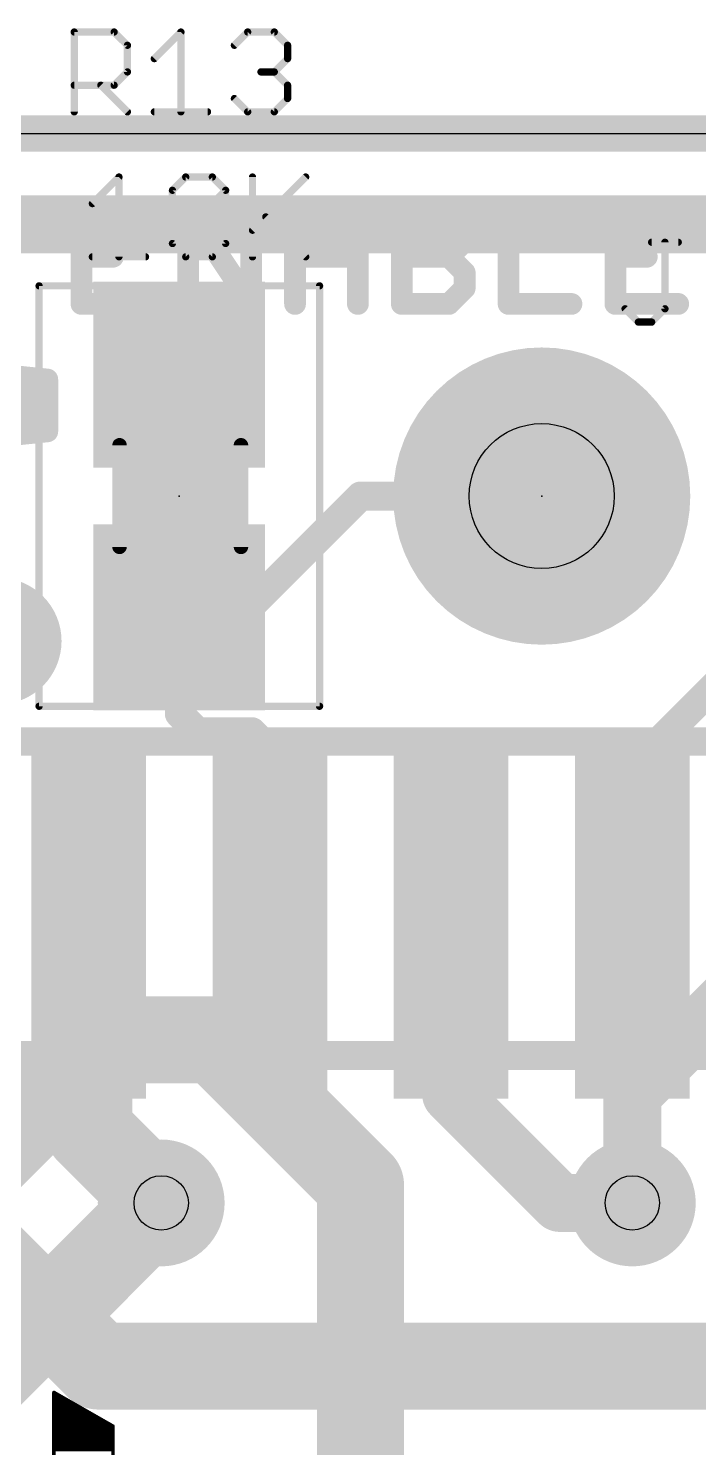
# Model space of a CAD drawing. Extents: x -25 to 82, y -12 to 21.
# Drawn here: x 29.42 to 34.12, y 11.11 to 21.06 of the extents above; entities that cross this region are included whole.
import ezdxf

# ---------------------------------------------------------------- set-up
doc = ezdxf.new("R2010")
doc.units = 0
for name, color, linetype in [('1', 12, 'CONTINUOUS'), ('16', 132, 'CONTINUOUS'), ('17', 110, 'CONTINUOUS'), ('18', 110, 'CONTINUOUS'), ('20', 53, 'CONTINUOUS'), ('21', 53, 'CONTINUOUS'), ('22', 53, 'CONTINUOUS'), ('23', 53, 'CONTINUOUS'), ('25', 253, 'CONTINUOUS'), ('27', 253, 'CONTINUOUS'), ('29', 253, 'CONTINUOUS'), ('30', 253, 'CONTINUOUS'), ('31', 253, 'CONTINUOUS'), ('35', 253, 'CONTINUOUS'), ('39', 12, 'CONTINUOUS'), ('44', 253, 'CONTINUOUS'), ('51', 53, 'CONTINUOUS')]:
    doc.layers.add(name, color=color, linetype=linetype)

# ---------------------------------------------------------------- blocks, each defined once
blk = doc.blocks.new('RECT')
blk.add_solid([(-0.5, -0.5), (0.5, -0.5), (-0.5, 0.5), (0.5, 0.5)])
blk = doc.blocks.new('ROUNDP')
at = {"const_width": 0.5}
blk.add_lwpolyline([(0, -0.25, 1), (0, 0.25, 1), (0, -0.25)], format="xyb", dxfattribs=at)
blk = doc.blocks.new('ROUNDV')
at = {"const_width": 0.5}
blk.add_lwpolyline([(0, -0.25, 1), (0, 0.25, 1), (0, -0.25)], format="xyb", dxfattribs=at)

msp = doc.modelspace()

# ---------------------------------------------------------------- linework, layer by layer
at = {"layer": '1'}
for points, const_width in [([(0, 20.32), (48.26, 20.32)], 0.254), ([(30.9, 16.93), (31.75, 17.78)], 0.2032), ([(31.75, 17.78), (33.02, 17.78)], 0.2032), ([(33.655, 15.875), (35.56, 17.78)], 0.2032), ([(30.48, 16.256), (30.48, 16.93)], 0.2032), ([(30.48, 16.93), (30.9, 16.93)], 0.2032), ([(30.607, 16.129), (30.48, 16.256)], 0.2032), ([(30.988, 16.129), (30.607, 16.129)], 0.2032), ([(31.115, 16.002), (30.988, 16.129)], 0.2032), ([(31.115, 14.76), (31.115, 16.002)], 0.2032), ([(33.655, 14.76), (33.655, 15.875)], 0.254), ([(29.845, 14.76), (29.845, 14.859)], 0.6096), ([(29.845, 13.335), (29.845, 14.76)], 0.6096), ([(29.845, 14.76), (29.944, 14.76)], 0.4064), ([(32.385, 14.76), (32.385, 13.589)], 0.4064), ([(32.385, 13.589), (33.147, 12.827)], 0.4064), ([(30.353, 12.827), (29.845, 13.335)], 0.6096), ([(29.9123, 11.684), (28.575, 13.0213)], 0.6096), ([(33.147, 12.827), (33.655, 12.827)], 0.4064), ([(29.9123, 11.684), (35.306, 11.684)], 0.6096)]:
    msp.add_lwpolyline(points, dxfattribs=dict(at, const_width=const_width))
for points, const_width in [([(31.75, 17.8308, 1), (31.75, 17.7292)], 0.1016), ([(31.7859, 17.7441, 1), (31.7141, 17.8159)], 0.1016), ([(33.02, 17.7292, 1), (33.02, 17.8308)], 0.1016), ([(30.5308, 16.93, 1), (30.4292, 16.93)], 0.1016), ([(30.48, 16.9808, 1), (30.48, 16.8792)], 0.1016), ([(30.8641, 16.9659, 1), (30.9359, 16.8941)], 0.1016), ([(30.9, 16.8792, 1), (30.9, 16.9808)], 0.1016), ([(30.5159, 16.2919, 1), (30.4441, 16.2201)], 0.1016), ([(30.4292, 16.256, 1), (30.5308, 16.256)], 0.1016), ([(30.607, 16.1798, 1), (30.607, 16.0782)], 0.1016), ([(30.5711, 16.0931, 1), (30.6429, 16.1649)], 0.1016), ([(31.0239, 16.1649, 1), (30.9521, 16.0931)], 0.1016), ([(30.988, 16.0782, 1), (30.988, 16.1798)], 0.1016), ([(31.1658, 16.002, 1), (31.0642, 16.002)], 0.1016), ([(31.0791, 15.9661, 1), (31.1509, 16.0379)], 0.1016), ([(33.7185, 15.875, 1), (33.5915, 15.875)], 0.127), ([(33.6191, 15.9109, 1), (33.6909, 15.8391)], 0.1016), ([(29.9974, 14.859, 1), (29.6926, 14.859)], 0.3048), ([(29.9974, 14.76, 1), (29.6926, 14.76)], 0.3048), ([(29.845, 14.8616, 1), (29.845, 14.6584)], 0.2032), ([(29.944, 14.6584, 1), (29.944, 14.8616)], 0.2032), ([(32.4866, 14.76, 1), (32.2834, 14.76)], 0.2032), ([(29.6926, 14.76, 1), (29.9974, 14.76)], 0.3048), ([(33.5915, 14.76, 1), (33.7185, 14.76)], 0.127), ([(31.0642, 14.76, 1), (31.1658, 14.76)], 0.1016), ([(32.4568, 13.6608, 1), (32.3132, 13.5172)], 0.2032), ([(29.9528, 13.4428, 1), (29.7372, 13.2272)], 0.3048), ([(32.2834, 13.589, 1), (32.4866, 13.589)], 0.2032), ([(29.6926, 13.335, 1), (29.9974, 13.335)], 0.3048), ([(30.2452, 12.7192, 1), (30.4608, 12.9348)], 0.3048), ([(33.147, 12.9286, 1), (33.147, 12.7254)], 0.2032), ([(33.655, 12.7254, 1), (33.655, 12.9286)], 0.2032), ([(33.0752, 12.7552, 1), (33.2188, 12.8988)], 0.2032), ([(29.9123, 11.8364, 1), (29.9123, 11.5316)], 0.3048), ([(29.8045, 11.5762, 1), (30.0201, 11.7918)], 0.3048)]:
    msp.add_lwpolyline(points, format="xyb", dxfattribs=dict(at, const_width=const_width))
at = {"layer": '16'}
for points, const_width in [([(0, 20.32), (48.26, 20.32)], 0.254), ([(26.035, 19.685), (38.354, 19.685)], 0.4064), ([(33.655, 13.589), (39.37, 19.304)], 0.4064), ([(29.972, 13.97), (28.702, 12.7)], 0.6096), ([(30.734, 13.97), (29.972, 13.97)], 0.6096), ([(31.75, 12.954), (30.734, 13.97)], 0.6096), ([(33.655, 12.954), (33.655, 13.589)], 0.4064), ([(31.75, 8.636), (31.75, 12.954)], 0.6096), ([(29.083, 11.557), (30.353, 12.827)], 0.6096), ([(33.655, 12.827), (33.655, 12.954)], 0.2032)]:
    msp.add_lwpolyline(points, dxfattribs=dict(at, const_width=const_width))
for points, const_width in [([(29.972, 14.1224, 1), (29.972, 13.8176)], 0.3048), ([(30.0798, 13.8622, 1), (29.8642, 14.0778)], 0.3048), ([(30.8418, 14.0778, 1), (30.6262, 13.8622)], 0.3048), ([(30.734, 13.8176, 1), (30.734, 14.1224)], 0.3048), ([(33.7566, 13.589, 1), (33.5534, 13.589)], 0.2032), ([(33.5832, 13.6608, 1), (33.7268, 13.5172)], 0.2032), ([(31.9024, 12.954, 1), (31.5976, 12.954)], 0.3048), ([(30.4608, 12.7192, 1), (30.2452, 12.9348)], 0.3048), ([(31.6422, 12.8462, 1), (31.8578, 13.0618)], 0.3048), ([(33.5534, 12.954, 1), (33.7566, 12.954)], 0.2032), ([(33.7058, 12.954, 1), (33.6042, 12.954)], 0.1016), ([(33.6042, 12.827, 1), (33.7058, 12.827)], 0.1016)]:
    msp.add_lwpolyline(points, format="xyb", dxfattribs=dict(at, const_width=const_width))
at = {"layer": '20'}
msp.add_line((0, 20.32), (48.26, 20.32), dxfattribs=at)
at = {"layer": '21'}
for points, const_width in [([(48.26, 20.32), (0, 20.32)], 0.254), ([(30.2348, 19.7872), (29.7942, 19.7872)], 0.1524), ([(29.7942, 19.7872), (29.7942, 19.1262)], 0.1524), ([(30.5426, 19.1262), (30.5426, 19.7872)], 0.1524), ([(30.5426, 19.7872), (30.9833, 19.1262)], 0.1524), ([(30.9833, 19.1262), (30.9833, 19.7872)], 0.1524), ([(31.291, 19.5668), (31.5114, 19.7872)], 0.1524), ([(31.5114, 19.7872), (31.7317, 19.5668)], 0.1524), ([(32.0394, 19.1262), (32.0394, 19.7872)], 0.1524), ([(32.0394, 19.7872), (32.3699, 19.7872)], 0.1524), ([(32.3699, 19.7872), (32.4801, 19.677)], 0.1524), ([(32.7879, 19.7872), (32.7879, 19.1262)], 0.1524), ([(33.9769, 19.7872), (33.5363, 19.7872)], 0.1524), ([(33.5363, 19.7872), (33.5363, 19.1262)], 0.1524), ([(32.4801, 19.677), (32.4801, 19.5668)], 0.1524), ([(31.291, 19.1262), (31.291, 19.5668)], 0.1524), ([(31.7317, 19.5668), (31.7317, 19.1262)], 0.1524), ([(32.4801, 19.5668), (32.3699, 19.4567)], 0.1524), ([(29.7942, 19.4567), (30.0145, 19.4567)], 0.1524), ([(31.291, 19.4567), (31.7317, 19.4567)], 0.1524), ([(32.0394, 19.4567), (32.3699, 19.4567)], 0.1524), ([(32.3699, 19.4567), (32.4801, 19.3465)], 0.1524), ([(33.5363, 19.4567), (33.7566, 19.4567)], 0.1524), ([(32.4801, 19.3465), (32.4801, 19.2364)], 0.1524), ([(32.4801, 19.2364), (32.3699, 19.1262)], 0.1524), ([(29.7942, 19.1262), (30.2348, 19.1262)], 0.1524), ([(32.3699, 19.1262), (32.0394, 19.1262)], 0.1524), ([(32.7879, 19.1262), (33.2285, 19.1262)], 0.1524), ([(33.5363, 19.1262), (33.9769, 19.1262)], 0.1524), ([(29.5558, 18.5978), (29.0719, 18.647)], 0.15), ([(28.4941, 18.6), (29.5342, 18.6)], 0.15), ([(29.5558, 18.2322), (29.5558, 18.5978)], 0.15), ([(28.532, 18.45), (29.5558, 18.45)], 0.15), ([(28.5198, 18.3), (29.5558, 18.3)], 0.15), ([(29.0719, 18.183), (29.5558, 18.2322)], 0.15)]:
    msp.add_lwpolyline(points, dxfattribs=dict(at, const_width=const_width))
for points, const_width in [([(29.7942, 19.8253, 1), (29.7942, 19.7491)], 0.0762), ([(29.8323, 19.7872, 1), (29.7561, 19.7872)], 0.0762), ([(30.2348, 19.7491, 1), (30.2348, 19.8253)], 0.0762), ([(30.5807, 19.7872, 1), (30.5045, 19.7872)], 0.0762), ([(30.5743, 19.8083, 1), (30.5109, 19.766)], 0.0762), ([(31.0214, 19.7872, 1), (30.9452, 19.7872)], 0.0762), ([(31.5383, 19.8141, 1), (31.4844, 19.7602)], 0.0762), ([(31.5383, 19.7602, 1), (31.4844, 19.8141)], 0.0762), ([(32.0775, 19.7872, 1), (32.0013, 19.7872)], 0.0762), ([(32.0394, 19.8253, 1), (32.0394, 19.7491)], 0.0762), ([(32.3969, 19.8141, 1), (32.343, 19.7602)], 0.0762), ([(32.3699, 19.7491, 1), (32.3699, 19.8253)], 0.0762), ([(32.826, 19.7872, 1), (32.7498, 19.7872)], 0.0762), ([(33.5363, 19.8253, 1), (33.5363, 19.7491)], 0.0762), ([(33.5744, 19.7872, 1), (33.4982, 19.7872)], 0.0762), ([(33.9769, 19.7491, 1), (33.9769, 19.8253)], 0.0762), ([(32.5182, 19.677, 1), (32.442, 19.677)], 0.0762), ([(32.4531, 19.6501, 1), (32.507, 19.7039)], 0.0762), ([(31.3291, 19.5668, 1), (31.2529, 19.5668)], 0.0762), ([(31.2641, 19.5938, 1), (31.318, 19.5399)], 0.0762), ([(31.7698, 19.5668, 1), (31.6936, 19.5668)], 0.0762), ([(31.7047, 19.5399, 1), (31.7586, 19.5938)], 0.0762), ([(32.442, 19.5668, 1), (32.5182, 19.5668)], 0.0762), ([(32.507, 19.5399, 1), (32.4531, 19.5938)], 0.0762), ([(29.7942, 19.4948, 1), (29.7942, 19.4186)], 0.0762), ([(30.0145, 19.4186, 1), (30.0145, 19.4948)], 0.0762), ([(31.291, 19.4948, 1), (31.291, 19.4186)], 0.0762), ([(31.7317, 19.4186, 1), (31.7317, 19.4948)], 0.0762), ([(32.0394, 19.4948, 1), (32.0394, 19.4186)], 0.0762), ([(32.3969, 19.4836, 1), (32.343, 19.4297)], 0.0762), ([(32.343, 19.4836, 1), (32.3969, 19.4297)], 0.0762), ([(32.3699, 19.4186, 1), (32.3699, 19.4948)], 0.0762), ([(33.5363, 19.4948, 1), (33.5363, 19.4186)], 0.0762), ([(33.7566, 19.4186, 1), (33.7566, 19.4948)], 0.0762), ([(32.5182, 19.3465, 1), (32.442, 19.3465)], 0.0762), ([(32.4531, 19.3196, 1), (32.507, 19.3735)], 0.0762), ([(32.507, 19.2094, 1), (32.4531, 19.2633)], 0.0762), ([(29.7942, 19.1643, 1), (29.7942, 19.0881)], 0.0762), ([(30.2348, 19.0881, 1), (30.2348, 19.1643)], 0.0762), ([(32.0394, 19.1643, 1), (32.0394, 19.0881)], 0.0762), ([(32.3699, 19.0881, 1), (32.3699, 19.1643)], 0.0762), ([(32.442, 19.2364, 1), (32.5182, 19.2364)], 0.0762), ([(32.7879, 19.1643, 1), (32.7879, 19.0881)], 0.0762), ([(33.2285, 19.0881, 1), (33.2285, 19.1643)], 0.0762), ([(33.5363, 19.1643, 1), (33.5363, 19.0881)], 0.0762), ([(33.9769, 19.0881, 1), (33.9769, 19.1643)], 0.0762), ([(29.7561, 19.1262, 1), (29.8323, 19.1262)], 0.0762), ([(30.5045, 19.1262, 1), (30.5807, 19.1262)], 0.0762), ([(30.9452, 19.1262, 1), (31.0214, 19.1262)], 0.0762), ([(30.9516, 19.1051, 1), (31.015, 19.1473)], 0.0762), ([(31.2529, 19.1262, 1), (31.3291, 19.1262)], 0.0762), ([(31.6936, 19.1262, 1), (31.7698, 19.1262)], 0.0762), ([(32.0013, 19.1262, 1), (32.0775, 19.1262)], 0.0762), ([(32.343, 19.1531, 1), (32.3969, 19.0993)], 0.0762), ([(32.7498, 19.1262, 1), (32.826, 19.1262)], 0.0762), ([(33.4982, 19.1262, 1), (33.5744, 19.1262)], 0.0762), ([(29.5933, 18.5978, 1), (29.5183, 18.5978)], 0.075), ([(29.5342, 18.5625, 1), (29.5342, 18.6375)], 0.075), ([(29.552, 18.5605, 1), (29.5596, 18.6351)], 0.075), ([(29.5558, 18.4125, 1), (29.5558, 18.4875)], 0.075), ([(29.5596, 18.1949, 1), (29.552, 18.2695)], 0.075), ([(29.5558, 18.2625, 1), (29.5558, 18.3375)], 0.075), ([(29.5183, 18.2322, 1), (29.5933, 18.2322)], 0.075)]:
    msp.add_lwpolyline(points, format="xyb", dxfattribs=dict(at, const_width=const_width))
at = {"layer": '22', "const_width": 0.0254}
for points in [[(30.0152, 11.2624), (29.6012, 11.4986)], [(29.6012, 11.4986), (29.6012, 10.3251)], [(29.6012, 11.4808), (29.6324, 11.4808)], [(29.6012, 11.4554), (29.6769, 11.4554)], [(29.6012, 11.43), (29.7214, 11.43)], [(29.6012, 11.4046), (29.766, 11.4046)], [(29.6012, 11.3792), (29.8105, 11.3792)], [(29.6012, 11.3538), (29.855, 11.3538)], [(29.6012, 11.3284), (29.8995, 11.3284)], [(29.6012, 11.303), (29.944, 11.303)], [(29.6012, 11.2776), (29.9886, 11.2776)], [(29.6012, 11.2522), (30.0152, 11.2522)], [(29.6012, 11.2268), (30.0152, 11.2268)], [(30.0152, 9.3294), (30.0152, 11.2624)], [(29.6012, 11.2014), (30.0152, 11.2014)], [(29.6012, 11.176), (30.0152, 11.176)], [(29.6012, 11.1506), (30.0152, 11.1506)], [(29.6012, 11.1252), (30.0152, 11.1252)], [(29.6012, 11.0998), (30.0152, 11.0998)]]:
    msp.add_lwpolyline(points, dxfattribs=at)
at = {"layer": '22', "const_width": 0.0127}
for points in [[(29.6043, 11.5041, 1), (29.5981, 11.4931)], [(29.6076, 11.4986, 1), (29.5949, 11.4986)], [(29.6012, 11.4871, 1), (29.6012, 11.4745)], [(29.6012, 11.4618, 1), (29.6012, 11.4491)], [(29.6012, 11.4363, 1), (29.6012, 11.4237)], [(29.6324, 11.4745, 1), (29.6324, 11.4871)], [(29.6769, 11.4491, 1), (29.6769, 11.4618)], [(29.7214, 11.4237, 1), (29.7214, 11.4363)], [(29.6012, 11.4109, 1), (29.6012, 11.3983)], [(29.6012, 11.3856, 1), (29.6012, 11.3729)], [(29.6012, 11.3601, 1), (29.6012, 11.3475)], [(29.6012, 11.3347, 1), (29.6012, 11.3221)], [(29.766, 11.3983, 1), (29.766, 11.4109)], [(29.8105, 11.3729, 1), (29.8105, 11.3856)], [(29.855, 11.3475, 1), (29.855, 11.3601)], [(29.8995, 11.3221, 1), (29.8995, 11.3347)], [(29.6012, 11.3094, 1), (29.6012, 11.2967)], [(29.6012, 11.284, 1), (29.6012, 11.2713)], [(29.6012, 11.2585, 1), (29.6012, 11.2459)], [(29.6012, 11.2332, 1), (29.6012, 11.2205)], [(29.944, 11.2967, 1), (29.944, 11.3094)], [(29.9886, 11.2713, 1), (29.9886, 11.284)], [(30.0216, 11.2624, 1), (30.0088, 11.2624)], [(30.0121, 11.2569, 1), (30.0183, 11.2679)], [(30.0152, 11.2459, 1), (30.0152, 11.2585)], [(30.0152, 11.2205, 1), (30.0152, 11.2332)], [(29.6012, 11.2078, 1), (29.6012, 11.1951)], [(29.6012, 11.1823, 1), (29.6012, 11.1697)], [(29.6012, 11.157, 1), (29.6012, 11.1443)], [(30.0152, 11.1951, 1), (30.0152, 11.2078)], [(30.0152, 11.1697, 1), (30.0152, 11.1823)], [(30.0152, 11.1443, 1), (30.0152, 11.157)], [(29.6012, 11.1316, 1), (29.6012, 11.1189)], [(30.0152, 11.1189, 1), (30.0152, 11.1316)]]:
    msp.add_lwpolyline(points, format="xyb", dxfattribs=at)
at = {"layer": '23'}
for p in [(30.48, 17.78), (33.02, 17.78)]:
    msp.add_point(p, dxfattribs=at)
at = {"layer": '25', "const_width": 0.0508}
for points in [[(29.7434, 20.4724), (29.7434, 21.0317)], [(29.7434, 21.0317), (30.023, 21.0317)], [(30.023, 21.0317), (30.1163, 20.9385)], [(30.3047, 20.8453), (30.4911, 21.0317)], [(30.4911, 21.0317), (30.4911, 20.4724)], [(30.866, 20.9385), (30.9592, 21.0317)], [(30.9592, 21.0317), (31.1457, 21.0317)], [(31.1457, 21.0317), (31.2389, 20.9385)], [(30.1163, 20.9385), (30.1163, 20.752)], [(31.2389, 20.9385), (31.2389, 20.8453)], [(31.2389, 20.8453), (31.1457, 20.752)], [(30.1163, 20.752), (30.023, 20.6588)], [(31.1457, 20.752), (31.0524, 20.752)], [(31.1457, 20.752), (31.2389, 20.6588)], [(30.023, 20.6588), (29.7434, 20.6588)], [(29.9298, 20.6588), (30.1163, 20.4724)], [(30.9592, 20.4724), (30.866, 20.5656)], [(31.2389, 20.5656), (31.1457, 20.4724)], [(31.2389, 20.6588), (31.2389, 20.5656)], [(30.3047, 20.4724), (30.6776, 20.4724)], [(31.1457, 20.4724), (30.9592, 20.4724)], [(33.7906, 19.5585), (33.977, 19.5585)], [(33.8838, 19.0924), (33.8838, 19.5585)], [(33.6042, 19.0924), (33.6974, 18.9992)], [(33.7906, 18.9992), (33.8838, 19.0924)], [(33.6974, 18.9992), (33.7906, 18.9992)]]:
    msp.add_lwpolyline(points, dxfattribs=at)
at = {"layer": '25', "const_width": 0.0254}
for points in [[(29.7561, 21.0317, 1), (29.7307, 21.0317)], [(29.7434, 21.0444, 1), (29.7434, 21.019)], [(30.032, 21.0407, 1), (30.0141, 21.0227)], [(30.023, 21.019, 1), (30.023, 21.0444)], [(30.5038, 21.0317, 1), (30.4784, 21.0317)], [(30.5001, 21.0227, 1), (30.4822, 21.0407)], [(30.9592, 21.0444, 1), (30.9592, 21.019)], [(30.9682, 21.0227, 1), (30.9503, 21.0407)], [(31.1546, 21.0407, 1), (31.1367, 21.0227)], [(31.1457, 21.019, 1), (31.1457, 21.0444)], [(30.1289, 20.9385, 1), (30.1036, 20.9385)], [(30.1073, 20.9295, 1), (30.1252, 20.9474)], [(30.857, 20.9474, 1), (30.875, 20.9295)], [(31.2516, 20.9385, 1), (31.2262, 20.9385)], [(31.2299, 20.9295, 1), (31.2478, 20.9474)], [(30.2957, 20.8542, 1), (30.3137, 20.8363)], [(31.2262, 20.8453, 1), (31.2516, 20.8453)], [(31.2478, 20.8363, 1), (31.2299, 20.8542)], [(30.1036, 20.752, 1), (30.1289, 20.752)], [(30.1252, 20.7431, 1), (30.1073, 20.761)], [(31.0524, 20.7647, 1), (31.0524, 20.7393)], [(31.1546, 20.761, 1), (31.1367, 20.7431)], [(31.1367, 20.761, 1), (31.1546, 20.7431)], [(31.1457, 20.7393, 1), (31.1457, 20.7647)], [(29.7434, 20.6715, 1), (29.7434, 20.6461)], [(29.9388, 20.6678, 1), (29.9208, 20.6498)], [(30.0141, 20.6678, 1), (30.032, 20.6498)], [(30.023, 20.6461, 1), (30.023, 20.6715)], [(30.875, 20.5746, 1), (30.857, 20.5566)], [(31.2516, 20.6588, 1), (31.2262, 20.6588)], [(31.2299, 20.6498, 1), (31.2478, 20.6678)], [(31.2478, 20.5566, 1), (31.2299, 20.5746)], [(30.1073, 20.4634, 1), (30.1252, 20.4814)], [(30.3047, 20.4851, 1), (30.3047, 20.4597)], [(30.6776, 20.4597, 1), (30.6776, 20.4851)], [(30.9592, 20.4851, 1), (30.9592, 20.4597)], [(30.9503, 20.4634, 1), (30.9682, 20.4814)], [(31.1367, 20.4814, 1), (31.1546, 20.4634)], [(31.1457, 20.4597, 1), (31.1457, 20.4851)], [(31.2262, 20.5656, 1), (31.2516, 20.5656)], [(29.7307, 20.4724, 1), (29.7561, 20.4724)], [(30.4784, 20.4724, 1), (30.5038, 20.4724)], [(33.7906, 19.5712, 1), (33.7906, 19.5458)], [(33.8965, 19.5585, 1), (33.8711, 19.5585)], [(33.977, 19.5458, 1), (33.977, 19.5712)], [(33.6132, 19.1014, 1), (33.5952, 19.0834)], [(33.8711, 19.0924, 1), (33.8965, 19.0924)], [(33.8928, 19.0834, 1), (33.8749, 19.1014)], [(33.6974, 19.0119, 1), (33.6974, 18.9865)], [(33.6884, 18.9902, 1), (33.7064, 19.0082)], [(33.7816, 19.0082, 1), (33.7996, 18.9902)], [(33.7906, 18.9865, 1), (33.7906, 19.0119)]]:
    msp.add_lwpolyline(points, format="xyb", dxfattribs=at)
at = {"layer": '27', "const_width": 0.0508}
for points in [[(29.8704, 19.8293), (30.0568, 20.0157)], [(30.0568, 20.0157), (30.0568, 19.4564)], [(30.4317, 19.9225), (30.5249, 20.0157)], [(30.5249, 20.0157), (30.7113, 20.0157)], [(30.7113, 20.0157), (30.8046, 19.9225)], [(30.993, 20.0157), (30.993, 19.4564)], [(30.993, 19.6428), (31.3659, 20.0157)], [(30.4317, 19.5496), (30.4317, 19.9225)], [(30.4317, 19.5496), (30.8046, 19.9225)], [(30.8046, 19.9225), (30.8046, 19.5496)], [(31.0862, 19.736), (31.3659, 19.4564)], [(30.5249, 19.4564), (30.4317, 19.5496)], [(30.8046, 19.5496), (30.7113, 19.4564)], [(29.8704, 19.4564), (30.2432, 19.4564)], [(30.7113, 19.4564), (30.5249, 19.4564)]]:
    msp.add_lwpolyline(points, dxfattribs=at)
at = {"layer": '27', "const_width": 0.0254}
for points in [[(30.0695, 20.0157, 1), (30.0441, 20.0157)], [(30.0658, 20.0067, 1), (30.0478, 20.0247)], [(30.5249, 20.0284, 1), (30.5249, 20.003)], [(30.5339, 20.0067, 1), (30.5159, 20.0247)], [(30.7203, 20.0247, 1), (30.7024, 20.0067)], [(30.7113, 20.003, 1), (30.7113, 20.0284)], [(31.0057, 20.0157, 1), (30.9803, 20.0157)], [(31.3748, 20.0067, 1), (31.3569, 20.0247)], [(30.4444, 19.9225, 1), (30.419, 19.9225)], [(30.4227, 19.9314, 1), (30.4407, 19.9135)], [(30.8173, 19.9225, 1), (30.7919, 19.9225)], [(30.8135, 19.9135, 1), (30.7956, 19.9314)], [(30.7956, 19.9135, 1), (30.8135, 19.9314)], [(29.8614, 19.8382, 1), (29.8794, 19.8203)], [(31.0952, 19.745, 1), (31.0773, 19.7271)], [(30.984, 19.6518, 1), (31.002, 19.6338)], [(30.4407, 19.5586, 1), (30.4227, 19.5406)], [(30.4227, 19.5586, 1), (30.4407, 19.5406)], [(30.419, 19.5496, 1), (30.4444, 19.5496)], [(30.7919, 19.5496, 1), (30.8173, 19.5496)], [(30.8135, 19.5406, 1), (30.7956, 19.5586)], [(29.8704, 19.4691, 1), (29.8704, 19.4437)], [(30.0441, 19.4564, 1), (30.0695, 19.4564)], [(30.2432, 19.4437, 1), (30.2432, 19.4691)], [(30.5249, 19.4691, 1), (30.5249, 19.4437)], [(30.5159, 19.4474, 1), (30.5339, 19.4654)], [(30.7024, 19.4654, 1), (30.7203, 19.4474)], [(30.7113, 19.4437, 1), (30.7113, 19.4691)], [(30.9803, 19.4564, 1), (31.0057, 19.4564)], [(31.3569, 19.4474, 1), (31.3748, 19.4654)]]:
    msp.add_lwpolyline(points, format="xyb", dxfattribs=at)
at = {"layer": '39'}
for points, const_width in [([(29.497, 16.307), (29.497, 19.253)], 0.0508), ([(29.497, 19.253), (31.463, 19.253)], 0.0508), ([(31.463, 19.253), (31.463, 16.307)], 0.0508), ([(31.463, 16.307), (29.497, 16.307)], 0.0508), ([(18.775, 16.06), (34.565, 16.06)], 0.1998)]:
    msp.add_lwpolyline(points, dxfattribs=dict(at, const_width=const_width))
at = {"layer": '39', "const_width": 0.0254}
for points in [[(29.5097, 19.253, 1), (29.4843, 19.253)], [(29.497, 19.2657, 1), (29.497, 19.2403)], [(31.4757, 19.253, 1), (31.4503, 19.253)], [(31.463, 19.2403, 1), (31.463, 19.2657)], [(29.497, 16.3197, 1), (29.497, 16.2943)], [(29.4843, 16.307, 1), (29.5097, 16.307)], [(31.4503, 16.307, 1), (31.4757, 16.307)], [(31.463, 16.2943, 1), (31.463, 16.3197)]]:
    msp.add_lwpolyline(points, format="xyb", dxfattribs=at)
at = {"layer": '44'}
for centre, radius in [((33.02, 17.78), 0.508), ((30.353, 12.827), 0.1905), ((33.655, 12.827), 0.1905)]:
    msp.add_circle(centre, radius, dxfattribs=at)
at = {"layer": '51'}
for points, const_width in [([(30.061, 18.136), (30.061, 17.424)], 0.1016), ([(30.912, 18.136), (30.912, 17.424)], 0.1016), ([(18.89, 13.86), (34.45, 13.86)], 0.2032)]:
    msp.add_lwpolyline(points, dxfattribs=dict(at, const_width=const_width))
at = {"layer": '51', "const_width": 0.0508}
for points in [[(30.0864, 18.136, 1), (30.0356, 18.136)], [(30.9374, 18.136, 1), (30.8866, 18.136)], [(30.0356, 17.424, 1), (30.0864, 17.424)], [(30.8866, 17.424, 1), (30.9374, 17.424)]]:
    msp.add_lwpolyline(points, format="xyb", dxfattribs=at)

# ---------------------------------------------------------------- block references
at = {"layer": '1', "xscale": 1.1, "rotation": 270}
for p in [(30.48, 18.63), (30.48, 16.93)]:
    msp.add_blockref('RECT', p, dxfattribs=at)
at = {"layer": '1', "xscale": 0.6, "yscale": 2.2}
for p in [(29.845, 14.76), (31.115, 14.76), (32.385, 14.76), (33.655, 14.76)]:
    msp.add_blockref('RECT', p, dxfattribs=at)
at = {"layer": '17', "xscale": 1.8796, "yscale": 1.8796, "rotation": 90}
msp.add_blockref('ROUNDP', (33.02, 17.78), dxfattribs=at)
msp.add_blockref('ROUNDP', (33.02, 17.78), dxfattribs=at)
at = {"layer": '18', "xscale": 0.889, "yscale": 0.889}
for p in [(29.21, 16.764), (29.21, 16.764), (30.353, 12.827), (30.353, 12.827), (33.655, 12.827), (33.655, 12.827)]:
    msp.add_blockref('ROUNDV', p, dxfattribs=at)
at = {"layer": '21', "xscale": 0.4572, "yscale": 0.762, "rotation": 270}
msp.add_blockref('RECT', (30.48, 17.78), dxfattribs=at)
at = {"layer": '29'}
for name, p, xscale, yscale, rotation in [('RECT', (30.48, 18.63), 1.3032, 1.2032, 270), ('ROUNDP', (33.02, 17.78), 2.0828, 2.0828, 90), ('RECT', (30.48, 16.93), 1.3032, 1.2032, 270)]:
    msp.add_blockref(name, p, dxfattribs=dict(at, xscale=xscale, yscale=yscale, rotation=rotation))
at = {"layer": '29', "xscale": 0.8032, "yscale": 2.4032}
for p in [(29.845, 14.76), (31.115, 14.76), (32.385, 14.76), (33.655, 14.76)]:
    msp.add_blockref('RECT', p, dxfattribs=at)
at = {"layer": '30', "xscale": 2.0828, "yscale": 2.0828, "rotation": 90}
msp.add_blockref('ROUNDP', (33.02, 17.78), dxfattribs=at)
at = {"layer": '31', "xscale": 1.1, "rotation": 270}
for p in [(30.48, 18.63), (30.48, 16.93)]:
    msp.add_blockref('RECT', p, dxfattribs=at)
at = {"layer": '31', "xscale": 0.6, "yscale": 2.2}
for p in [(29.845, 14.76), (31.115, 14.76), (32.385, 14.76), (33.655, 14.76)]:
    msp.add_blockref('RECT', p, dxfattribs=at)
at = {"layer": '35', "xscale": 0.3998, "yscale": 0.6, "rotation": 270}
msp.add_blockref('RECT', (30.48, 17.78), dxfattribs=at)
at = {"layer": '51', "xscale": 0.5001, "yscale": 0.95, "rotation": 270}
for p in [(30.4851, 18.3681), (30.4851, 17.1998)]:
    msp.add_blockref('RECT', p, dxfattribs=at)
at = {"layer": '51'}
for p, xscale, yscale in [((33.02, 17.78), 0.508, 0.508), ((29.845, 14.7201), 0.4902, 1.5199), ((31.115, 14.7201), 0.4902, 1.5199), ((32.385, 14.7201), 0.4902, 1.5199), ((33.655, 14.7201), 0.4902, 1.5199)]:
    msp.add_blockref('RECT', p, dxfattribs=dict(at, xscale=xscale, yscale=yscale))

doc.saveas('drawing.dxf')
